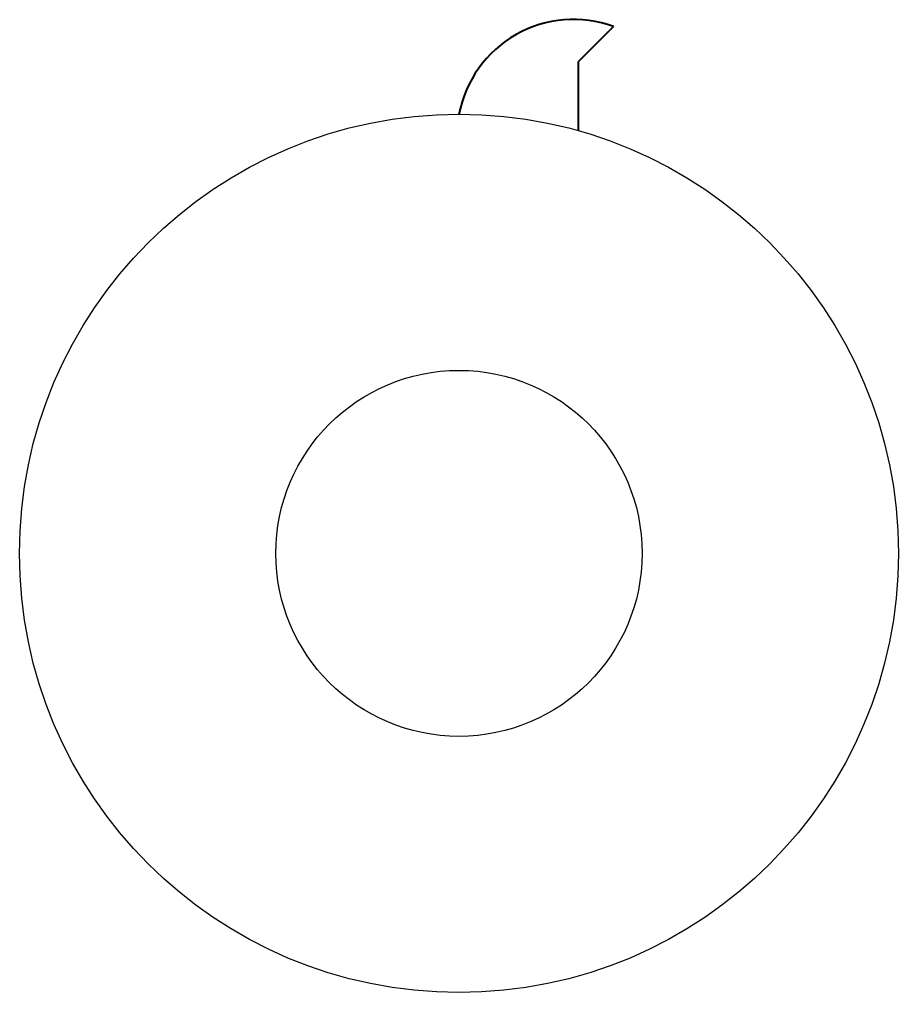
# Model space of a CAD drawing. Header units: millimetres. Extents: x 2743 to 2863, y 1369 to 1502.
import ezdxf

# ---------------------------------------------------------------- set-up
doc = ezdxf.new("R2010")
doc.units = ezdxf.units.MM
doc.layers.add('Sawplate', color=7, linetype='Continuous', lineweight=30)
doc.layers.add('Sawteeth', color=1, linetype='Continuous', lineweight=40)

msp = doc.modelspace()

# ---------------------------------------------------------------- linework, layer by layer
at = {"layer": 'Sawplate'}
for radius in [60, 25]:
    msp.add_circle((2803.23, 1429.42), radius, dxfattribs=at)
at = {"layer": 'Sawteeth'}
for p, q in [((2824.34, 1501.39), (2819.51, 1496.56)), ((2819.51, 1496.56), (2819.51, 1487.17))]:
    msp.add_line(p, q, dxfattribs=at)
msp.add_arc((2818.88, 1486.43), 15.93, 69.9514, 169.1739, dxfattribs=at)

doc.saveas('drawing.dxf')
